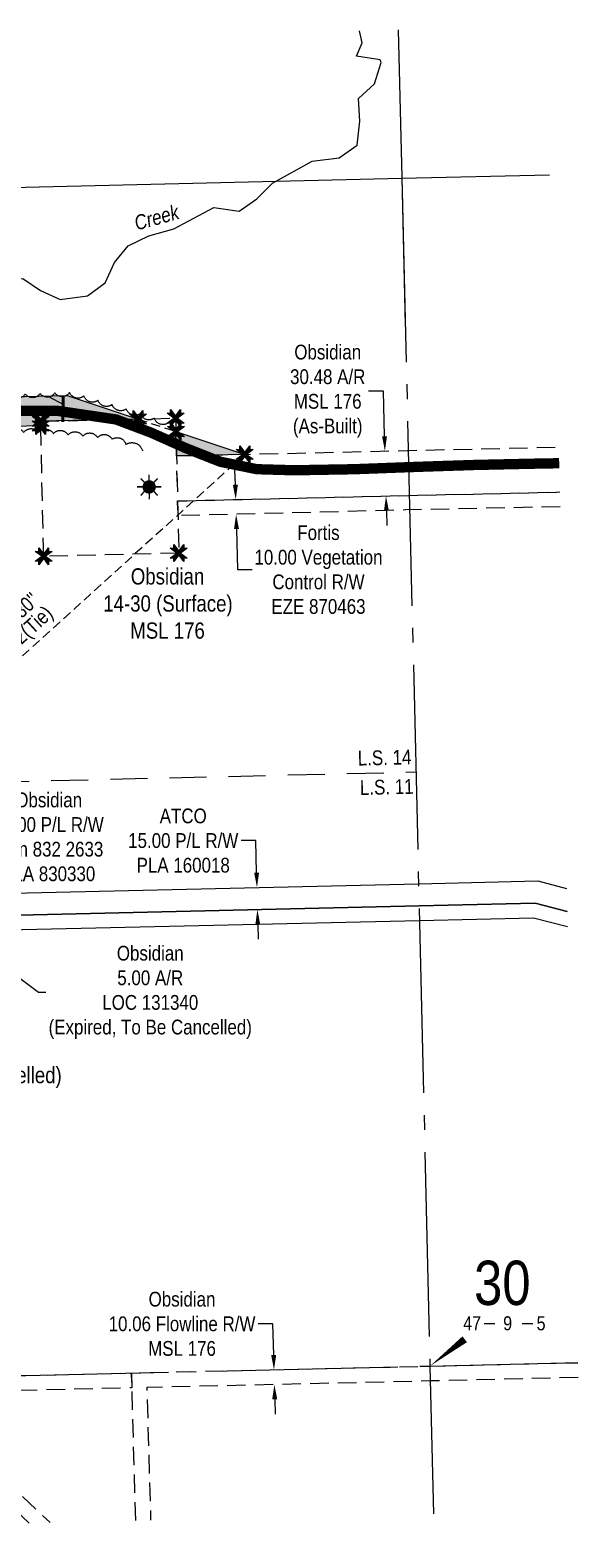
# Model space of a CAD drawing. Extents: x 612509 to 614761, y 5882766 to 5884353.
# Drawn here: x 613202 to 613573, y 5882779 to 5883791 of the extents above; entities that cross this region are included whole.
import ezdxf
from ezdxf.enums import TextEntityAlignment as Align

# ---------------------------------------------------------------- set-up
doc = ezdxf.new("R2010")
doc.units = 0
doc.header["$LTSCALE"] = 5
doc.header["$PDSIZE"] = 0.5
for name, pattern in [('0', [1, 1, 0]), ('foc-ACCESSROAD', [3.75, 2.5, -1.25]), ('foc-FLOWLINE', [3.75, 2.5, -1.25]), ('foc-LSD', [8, 5, -3]), ('foc-QUARTERLINE', [33, 25, -3, 2, -3]), ('foc-TIELINE', [1.875, 1.25, -0.625]), ('foc-TRAV', [1.875, 1.25, -0.625])]:
    doc.linetypes.add(name, pattern=pattern)
doc.layers.get('Defpoints').update_dxf_attribs({"color": 9})
for name, color, linetype in [('10', 1, 'Continuous'), ('9', 3, 'Continuous'), ('AS-ROADS', 254, 'Continuous'), ('AS-SYMBOL', 7, 'Continuous'), ('C-AR', 13, 'foc-ACCESSROAD'), ('C-FLOWLINE', 13, 'foc-FLOWLINE'), ('C-WS', 13, 'foc-ACCESSROAD'), ('C-WS-S', 8, 'Continuous'), ('F-EZE', 190, 'foc-FLOWLINE'), ('F-RW', 190, 'Continuous'), ('L-BD', 7, 'Continuous'), ('L-MON', 1, 'Continuous'), ('L-QSEC', 8, 'foc-QUARTERLINE'), ('L-SEC', 7, 'Continuous'), ('L-SECLBL', 7, 'Continuous'), ('L-SECTION-LSD', 7, 'foc-LSD'), ('L-TIE', 7, 'foc-TIELINE'), ('P-PROPOSED', 10, 'Continuous'), ('P-PROPOSED-H', 21, 'Continuous'), ('P-TRAV', 4, 'foc-TRAV'), ('T-BUSH', 110, '0'), ('T-WATER', 160, 'Continuous')]:
    doc.layers.add(name, color=color, linetype=linetype)
for name, color, linetype, lineweight in [('C-AR-T', 13, 'Continuous', 9), ('C-FLOWLINE-T', 13, 'Continuous', 9), ('C-RW-T', 13, 'Continuous', 9), ('C-WS-T', 13, 'Continuous', 9), ('F-EZE-T', 190, 'Continuous', 9), ('F-RW-T', 190, 'Continuous', 9), ('T-TEXT', 48, 'Continuous', 18)]:
    doc.layers.add(name, color=color, linetype=linetype, lineweight=lineweight)
doc.styles.add('100L', font='ARIALN.TTF', dxfattribs={"height": 11})
doc.styles.add('80CG', font='ARIALN.TTF', dxfattribs={"height": 10})
doc.styles.add('80L', font='ARIALN.TTF', dxfattribs={"height": 10})
doc.styles.add('foc-LtypeFont', font='ARIALN.TTF', dxfattribs={"height": 7.35})
doc.styles.add('SIMPLEX', font='ARIALN.TTF')
doc.linetypes.add('foc-TOPO-flowdirection-NOLINE', pattern='A,0,[">",foc-LtypeFont,S=0.3,R=0,X=0,Y=-0.945],-20,[">",foc-LtypeFont,S=0.3,R=0,X=0,Y=-0.945],0', length=20)
doc.dimstyles.new('Compass 5 000', dxfattribs={"dimscale": 5, "dimtxt": 9, "dimasz": 2, "dimexe": 0.2, "dimexo": 0.0625, "dimgap": 0.5, "dimtad": 0, "dimtih": 1, "dimtoh": 1, "dimzin": 0, "dimdsep": 46, "dimtxsty": '80CG', "dimcen": 0.1, "dimse1": 1, "dimse2": 1, "dimclrd": 256, "dimclrt": 256, "dimaunit": 1, "dimadec": 4, "dimazin": 0, "dimtfac": 0.06, "dimtofl": 0, "dimtmove": 0, "dimatfit": 1, "dimfxl": 0.2, "dimtolj": 1, "dimtzin": 0, "dimlwd": -1, "dimarcsym": 0})

# ---------------------------------------------------------------- blocks, each defined once
blk = doc.blocks.new('L-SECLBL')
at = {"layer": '9', "color": 7}
for p, q in [((-5.1, -27.8), (-12.3, -27.8)), ((20.7, -27.8), (13.5, -27.8))]:
    blk.add_line(p, q, dxfattribs=at)
at = {"layer": '10', "color": 2, "style": 'SIMPLEX'}
blk.add_attdef('SEC', text='', height=30, dxfattribs=at).set_placement((0, 0), align=Align.MIDDLE)
at = {"layer": '10', "color": 5, "style": '80L'}
blk.add_attdef('TWP', text='', height=9.5, dxfattribs=at).set_placement((-14.4, -27.4), align=Align.MIDDLE_RIGHT)
blk.add_attdef('RGE', text='', height=9.5, dxfattribs=at).set_placement((3.6, -27.4), align=Align.MIDDLE_CENTER)
blk.add_attdef('MER', text='', height=9.5, dxfattribs=at).set_placement((23.2, -27.4), align=Align.MIDDLE_LEFT)
blk = doc.blocks.new('*D513')
at = {"layer": 'C-AR-T', "transparency": 16777216}
for p, q in [((613096.3, 5883212.6), (613086.3, 5883212.4)), ((613106.2, 5883212.9), (613111.3, 5883213)), ((613108.8, 5883212.9), (613207.9, 5883138.9)), ((613121.3, 5883213.2), (613131.3, 5883213.5)), ((613207.9, 5883138.9), (613212.9, 5883138.9))]:
    blk.add_line(p, q, dxfattribs=at)
for points in [[(613096.2, 5883214.3), (613096.3, 5883211), (613106.2, 5883212.9)], [(613121.2, 5883214.9), (613121.3, 5883211.6), (613111.3, 5883213)]]:
    blk.add_solid(points, dxfattribs=at)
at = {"layer": 'Defpoints', "color": 0, "transparency": 16777216}
for p in [(613106.2, 5883215.9), (613111.2, 5883216), (613111.3, 5883213)]:
    blk.add_point(p, dxfattribs=at)
at = {"layer": 'C-AR-T', "transparency": 16777216, "insert": (613283.5, 5883138.9), "char_height": 10, "attachment_point": 5, "style": '80CG'}
blk.add_mtext('\\A1;Obsidian\\P5.00 A/R\\PLOC 131340\\P(Expired, To Be Cancelled)', dxfattribs=at)
blk = doc.blocks.new('*D518')
at = {"layer": 'C-FLOWLINE-T', "transparency": 16777216}
for p, q in [((613366.5, 5882914.4), (613356.5, 5882914.4)), ((613367, 5882893.4), (613366.5, 5882914.4)), ((613367.7, 5882863.3), (613367.9, 5882853.3))]:
    blk.add_line(p, q, dxfattribs=at)
for points in [[(613368.7, 5882893.4), (613365.3, 5882893.3), (613367.2, 5882883.4)], [(613369.4, 5882863.4), (613366, 5882863.3), (613367.5, 5882873.3)]]:
    blk.add_solid(points, dxfattribs=at)
at = {"layer": 'Defpoints', "color": 0, "transparency": 16777216}
for p in [(613327.1, 5882882.5), (613367.2, 5882883.4), (613327.3, 5882872.4)]:
    blk.add_point(p, dxfattribs=at)
at = {"layer": 'C-FLOWLINE-T', "transparency": 16777216, "insert": (613305, 5882914.4), "char_height": 10, "attachment_point": 5, "style": '80CG'}
blk.add_mtext('\\A1;Obsidian\\P10.06 Flowline R/W\\PMSL 176', dxfattribs=at)
blk = doc.blocks.new('*D522')
at = {"layer": 'C-RW-T', "transparency": 16777216}
for p, q in [((613095.6, 5883242.2), (613085.6, 5883242)), ((613130.6, 5883243), (613175.7, 5883244.1))]:
    blk.add_line(p, q, dxfattribs=at)
for points in [[(613095.5, 5883243.9), (613095.6, 5883240.6), (613105.6, 5883242.5)], [(613130.5, 5883244.7), (613130.6, 5883241.4), (613120.6, 5883242.8)]]:
    blk.add_solid(points, dxfattribs=at)
at = {"layer": 'Defpoints', "color": 0, "transparency": 16777216}
for p in [(613104.8, 5883276.1), (613119.8, 5883276.5), (613120.6, 5883242.8)]:
    blk.add_point(p, dxfattribs=at)
at = {"layer": 'C-RW-T', "transparency": 16777216, "insert": (613214.8, 5883244.1), "char_height": 10, "attachment_point": 5, "style": '80CG'}
blk.add_mtext('\\A1;Obsidian\\P15.00 P/L R/W\\PPlan 832 2633\\PPLA 830330', dxfattribs=at)
blk = doc.blocks.new('*D526')
at = {"layer": 'Defpoints', "color": 0, "transparency": 16777216}
for p in [(613391.6, 5883473.9), (613341.6, 5883462.6), (613391.8, 5883463.9)]:
    blk.add_point(p, dxfattribs=at)
at = {"layer": 'F-EZE-T', "transparency": 16777216}
for p, q in [((613341.1, 5883482.6), (613340.8, 5883492.6)), ((613341.8, 5883452.6), (613342.5, 5883425.1)), ((613342.5, 5883425.1), (613352.5, 5883425.1))]:
    blk.add_line(p, q, dxfattribs=at)
for points in [[(613342.8, 5883482.6), (613339.4, 5883482.5), (613341.3, 5883472.6)], [(613343.5, 5883452.6), (613340.2, 5883452.6), (613341.6, 5883462.6)]]:
    blk.add_solid(points, dxfattribs=at)
at = {"layer": 'F-EZE-T', "transparency": 16777216, "insert": (613397.3, 5883425.1), "char_height": 10, "attachment_point": 5, "style": '80CG'}
blk.add_mtext('\\A1;Fortis\\P10.00 Vegetation\\PControl R/W\\PEZE 870463', dxfattribs=at)
blk = doc.blocks.new('*D529')
at = {"layer": 'Defpoints', "color": 0, "transparency": 16777216}
for p in [(613355.7, 5883209.9), (613363, 5883210.1), (613363.4, 5883195.1)]:
    blk.add_point(p, dxfattribs=at)
at = {"layer": 'F-RW-T', "transparency": 16777216}
for p, q in [((613354.9, 5883241.6), (613344.9, 5883241.6)), ((613355.4, 5883219.9), (613354.9, 5883241.6)), ((613356.2, 5883184.9), (613356.5, 5883174.9))]:
    blk.add_line(p, q, dxfattribs=at)
for points in [[(613357.1, 5883219.9), (613353.8, 5883219.9), (613355.7, 5883209.9)], [(613357.9, 5883184.9), (613354.6, 5883184.9), (613356, 5883194.9)]]:
    blk.add_solid(points, dxfattribs=at)
at = {"layer": 'F-RW-T', "transparency": 16777216, "insert": (613305.8, 5883241.6), "char_height": 10, "attachment_point": 5, "style": '80CG'}
blk.add_mtext('\\A1;ATCO\\P15.00 P/L R/W\\PPLA 160018', dxfattribs=at)
blk = doc.blocks.new('GAS')
h = blk.add_hatch(color=255)
h.dxf.hatch_style = 1
edge = h.paths.add_edge_path()
edge.add_arc((0, 0), 0.9, 0, 360)
for p, q in [((-0.81, 0), (-1.62, 0)), ((-0.57, 0.57), (-1.14, 1.14)), ((0, 0.81), (0, 1.62)), ((0.57, 0.57), (1.14, 1.14)), ((1.62, 0), (0.81, 0)), ((-0.57, -0.57), (-1.14, -1.14)), ((0, -0.81), (0, -1.62)), ((1.14, -1.14), (0.57, -0.57))]:
    blk.add_line(p, q)
blk.add_circle((0, 0), 0.8)
blk = doc.blocks.new('TEMP')
h = blk.add_hatch(color=255)
h.dxf.hatch_style = 1
h.paths.add_polyline_path([(0, 0.25), (-0.67, 1.15), (-0.67, 0.67), (-1.15, 0.67), (-0.25, 0), (-1.15, -0.67), (-0.67, -0.67), (-0.67, -1.15), (0, -0.25), (0.67, -1.15), (0.67, -0.67), (1.15, -0.67), (0.25, 0), (1.15, 0.67), (0.67, 0.67), (0.67, 1.15)])
h.paths.add_polyline_path([(0.57, 0.85), (0.57, 0.57), (0.85, 0.57), (0.08, 0), (0.85, -0.57), (0.57, -0.57), (0.57, -0.85), (0, -0.08), (-0.57, -0.85), (-0.57, -0.57), (-0.85, -0.57), (-0.08, 0), (-0.85, 0.57), (-0.57, 0.57), (-0.57, 0.85), (0, 0.08)], flags=16)
h = blk.add_hatch(color=1)
h.dxf.hatch_style = 1
h.paths.add_polyline_path([(0, 0.08), (-0.57, 0.85), (-0.57, 0.57), (-0.85, 0.57), (-0.08, 0), (-0.85, -0.57), (-0.57, -0.57), (-0.57, -0.85), (0, -0.08), (0.57, -0.85), (0.57, -0.57), (0.85, -0.57), (0.08, 0), (0.85, 0.57), (0.57, 0.57), (0.57, 0.85)])
at = {"color": 1}
for p, q in [((-0.08, 0), (0.08, 0)), ((0, 0.08), (0, -0.08))]:
    blk.add_line(p, q, dxfattribs=at)
at = {"color": 255, "flags": 128}
blk.add_lwpolyline([(-0.25, 0), (-1.15, 0.67), (-0.67, 0.67), (-0.67, 1.15), (0, 0.25), (0.67, 1.15), (0.67, 0.67), (1.15, 0.67), (0.25, 0), (1.15, -0.67), (0.67, -0.67), (0.67, -1.15), (0, -0.25), (-0.67, -1.15), (-0.67, -0.67), (-1.15, -0.67)], close=True, dxfattribs=at)
at = {"color": 1, "flags": 128}
blk.add_lwpolyline([(-0.08, 0), (-0.85, 0.57), (-0.57, 0.57), (-0.57, 0.85), (0, 0.08), (0.57, 0.85), (0.57, 0.57), (0.85, 0.57), (0.08, 0), (0.85, -0.57), (0.57, -0.57), (0.57, -0.85), (0, -0.08), (-0.57, -0.85), (-0.57, -0.57), (-0.85, -0.57)], close=True, dxfattribs=at)

msp = doc.modelspace()

# ---------------------------------------------------------------- hatches: boundary and pattern name
at = {"layer": 'P-PROPOSED-H'}
h = msp.add_hatch(color=256, dxfattribs=at)
h.dxf.hatch_style = 1
h.paths.add_polyline_path([(612650.637, 5883529.354), (613227.334, 5883542.91), (613275.231, 5883527.06), (613209.3, 5883525.51), (613209.374, 5883522.373), (612651.111, 5883509.251)])
h = msp.add_hatch(color=256, dxfattribs=at)
h.dxf.hatch_style = 1
h.paths.add_polyline_path([(613300.894, 5883518.568), (613347.463, 5883503.157), (613301.281, 5883502.072)])

# ---------------------------------------------------------------- linework, layer by layer
at = {"layer": 'AS-ROADS', "const_width": 7}
msp.add_lwpolyline([(613168.748, 5883532.356), (613208.795, 5883532.691), (613220.705, 5883532.625), (613260.408, 5883526.77), (613284.07, 5883517.858), (613307.317, 5883507.445), (613330.833, 5883498.166), (613355.572, 5883493.106), (613380.942, 5883492.375), (613421.363, 5883493.089), (613461.91, 5883494.605), (613501.945, 5883495.94), (613542.07, 5883496.822), (613560.154, 5883497.145)], dxfattribs=at)
at = {"layer": 'C-AR'}
for p, q in [((613301.281, 5883502.072), (613559.923, 5883508.151)), ((613301.998, 5883471.6), (613560.639, 5883477.68))]:
    msp.add_line(p, q, dxfattribs=at)
at = {"layer": 'C-AR-T'}
for p, q in [((613441.228, 5883545.9), (613431.228, 5883545.9)), ((613441.997, 5883515.401), (613441.228, 5883545.9)), ((613443.252, 5883464.918), (613443.504, 5883454.921))]:
    msp.add_line(p, q, dxfattribs=at)
for points in [[(613443.663, 5883515.443), (613440.331, 5883515.359), (613442.249, 5883505.404)], [(613444.918, 5883464.96), (613441.586, 5883464.876), (613443, 5883474.915)]]:
    msp.add_solid(points, dxfattribs=at)
at = {"layer": 'C-FLOWLINE'}
msp.add_line((613301.832, 5883481.936), (613301.579, 5883491.989), dxfattribs=at)
at = {"layer": 'C-RW-T'}
msp.add_lwpolyline([(613565.709, 5883183.189), (613542.704, 5883189.186), (613465.581, 5883187.394), (613127.05, 5883179.525), (613122.035, 5883179.409), (613110.045, 5883179.129), (613107.044, 5883179.06), (612913.765, 5883174.558), (612659.113, 5883168.639), (612658.877, 5883178.691), (613091.566, 5883188.752), (613106.782, 5883189.115), (613121.801, 5883189.456), (613126.816, 5883189.573), (613465.343, 5883197.445), (613543.879, 5883199.272), (613565.461, 5883193.645)], dxfattribs=at)
at = {"layer": 'C-WS', "flags": 128}
for points in [[(613214.283, 5883542.632), (613243.827, 5883526.322)], [(613173.004, 5882778.843), (613069.901, 5882876.456), (613069.138, 5882877.186), (613012.862, 5882930.755), (612998.368, 5882944.553), (612909.832, 5883028.832), (612818.367, 5883026.686), (612816.22, 5883118.151), (612900.373, 5883120.126), (612907.686, 5883120.298), (612908.499, 5883085.605), (612908.831, 5883071.476), (612912.015, 5883068.444), (613112.64, 5882877.45), (613126.807, 5882877.779), (613270.836, 5882881.132), (613271.124, 5882871.083), (613123.053, 5882867.641), (613108.85, 5882867.31), (613201.585, 5882779.507)], [(613273.699, 5882781.184), (613271.124, 5882871.083), (613270.836, 5882881.132), (613472.72, 5882885.838), (613572.693, 5882888.155)], [(613572.931, 5882878.1), (613472.959, 5882875.775), (613281.187, 5882871.317), (613283.762, 5882781.418)]]:
    msp.add_lwpolyline(points, dxfattribs=at)
at = {"layer": 'C-WS'}
msp.add_lwpolyline([(613211.448, 5883434.131), (613209.3, 5883525.51), (613300.68, 5883527.658), (613302.828, 5883436.278)], close=True, dxfattribs=at)
at = {"layer": 'F-EZE', "flags": 128}
for points in [[(613560.774, 5883467.679), (613456.298, 5883465.482), (613302.25, 5883461.598), (613301.998, 5883471.6), (613458.765, 5883475.285), (613560.639, 5883477.68)], [(613201.585, 5882779.507), (613108.85, 5882867.31), (613123.053, 5882867.641), (613215.789, 5882779.838)]]:
    msp.add_lwpolyline(points, dxfattribs=at)
at = {"layer": 'F-RW'}
msp.add_lwpolyline([(613565.461, 5883193.645), (613543.879, 5883199.272), (613465.343, 5883197.445), (613126.816, 5883189.573), (613121.801, 5883189.456), (613106.782, 5883189.115), (613091.566, 5883188.752), (612713.145, 5883179.952), (612689.052, 5883203.014), (612658.324, 5883202.207), (612657.972, 5883217.197), (612694.902, 5883218.166), (612718.839, 5883195.097), (613092.841, 5883203.794), (613106.45, 5883204.111), (613107.995, 5883204.147), (613111.462, 5883204.228), (613121.453, 5883204.46), (613464.988, 5883212.45), (613545.631, 5883214.325), (613565.092, 5883209.251)], dxfattribs=at)
at = {"layer": 'L-QSEC'}
for p, q in [((613451.3, 5883790.55), (613453.668, 5883690.578)), ((613451.3, 5883790.55), (613453.668, 5883690.578)), ((613453.668, 5883690.578), (613456.035, 5883590.606)), ((613453.668, 5883690.578), (613472.72, 5882885.838)), ((612666.201, 5882867.087), (613472.72, 5882885.838)), ((613472.72, 5882885.838), (613572.693, 5882888.162)), ((613472.72, 5882885.838), (613475.087, 5882785.866))]:
    msp.add_line(p, q, dxfattribs=at)
at = {"layer": 'L-SEC'}
for p, q in [((612647.258, 5883670.951), (613453.679, 5883690.123)), ((613453.679, 5883690.123), (613553.651, 5883692.478))]:
    msp.add_line(p, q, dxfattribs=at)
at = {"layer": 'L-SECLBL', "flags": 128}
msp.add_lwpolyline([(613472.72, 5882885.838, 0, 4.998, 0), (613496.225, 5882904.001, 0, 0, 0)], format="xyseb", dxfattribs=at)
at = {"layer": 'L-SECTION-LSD'}
msp.add_line((612656.734, 5883269.023), (613463.196, 5883288.115), dxfattribs=at)
at = {"layer": 'L-TIE'}
msp.add_line((613347.463, 5883503.157), (612646.096, 5882866.62), dxfattribs=at)
at = {"layer": 'P-PROPOSED'}
for points in [[(612650.637, 5883529.354), (613227.334, 5883542.91), (613275.231, 5883527.06), (613209.3, 5883525.51), (613209.374, 5883522.373), (612651.111, 5883509.251)], [(613300.894, 5883518.568), (613347.463, 5883503.157), (613301.281, 5883502.072)]]:
    msp.add_lwpolyline(points, close=True, dxfattribs=at)
at = {"layer": 'P-TRAV'}
msp.add_line((613275.231, 5883527.06), (613300.894, 5883518.568), dxfattribs=at)
at = {"layer": 'T-BUSH', "flags": 128}
for points in [[(613295.743, 5883524.529, -0.52056705), (613286.252, 5883527.678, -0.52056705), (613276.761, 5883530.827, -0.52056705), (613267.269, 5883533.975, -0.52056705), (613257.701, 5883536.884, -0.52056705), (613248.134, 5883539.793, -0.52056705), (613238.566, 5883542.701, -0.52056705), (613228.928, 5883545.066, -0.52056705), (613218.934, 5883544.714, -0.52056705), (613208.94, 5883544.363, -0.52056705), (613198.946, 5883544.011, -0.52056705), (613188.952, 5883543.659, -0.52056705), (613178.958, 5883543.307, -0.52056705), (613168.965, 5883542.956, -0.52056705), (613158.969, 5883542.659, -0.52056705), (613148.973, 5883542.386, -0.52056705), (613138.977, 5883542.113, -0.52056705), (613128.98, 5883541.84, -0.52056705), (613118.984, 5883541.567, -0.52056705), (613108.988, 5883541.293, -0.52056705), (613098.992, 5883541.02, -0.52056705), (613088.995, 5883540.747, -0.52056705), (613078.999, 5883540.474, -0.52056705), (613069.003, 5883540.201, -0.52056705), (613059.006, 5883539.927, -0.52056705), (613049.01, 5883539.654, -0.52056705), (613039.014, 5883539.381, -0.52056705), (613029.018, 5883539.108, -0.52056705), (613019.021, 5883538.834, -0.52056705), (613009.025, 5883538.561, -0.52056705), (612999.029, 5883538.288, -0.52056705), (612989.033, 5883538.015, -0.52056705), (612979.036, 5883537.742, -0.52056705), (612969.04, 5883537.468, -0.52056705), (612959.044, 5883537.195, -0.52056705), (612949.048, 5883536.922, -0.52056705), (612939.051, 5883536.649, -0.52056705), (612929.055, 5883536.376, -0.52056705), (612919.059, 5883536.102, -0.52056705), (612909.062, 5883535.829, -0.52056705), (612899.066, 5883535.556, -0.52056705), (612889.07, 5883535.283, -0.52056705), (612879.074, 5883535.01, -0.52056705), (612869.077, 5883534.736, -0.52056705), (612859.081, 5883534.463, -0.52056705), (612849.085, 5883534.19, -0.52056705), (612839.089, 5883533.917, -0.52056705), (612829.092, 5883533.643, -0.52056705), (612819.096, 5883533.37, -0.52056705), (612809.1, 5883533.097, -0.52056705), (612799.104, 5883532.824, -0.52056705), (612789.107, 5883532.551, -0.52056705), (612779.111, 5883532.277, -0.52056705), (612769.115, 5883532.004, -0.52056705), (612759.118, 5883531.731, -0.52056705), (612749.624, 5883528.685, -0.52056705), (612739.742, 5883527.874, -0.52056705), (612729.743, 5883527.735, -0.52056705), (612719.744, 5883527.596, -0.52056705), (612709.745, 5883527.456, -0.52056705), (612699.746, 5883527.317, -0.52056705), (612689.747, 5883527.178, -0.52056705), (612679.748, 5883527.038, -0.52056705), (612669.749, 5883526.899, -0.52056705), (612659.75, 5883526.759, -0.52056705), (612653.54, 5883530.523, -0.52056705), (612653.382, 5883540.522, -0.52056705), (612653.224, 5883550.521, -0.52056705), (612653.067, 5883560.52, -0.52056705), (612652.909, 5883570.518, -0.52056705), (612652.751, 5883580.517, -0.52056705), (612653.406, 5883589.346, -0.52056705)], [(613124.282, 5883502.122, -0.52056705), (613123.544, 5883512.094, -0.52056705), (613127.975, 5883517.308, -0.52056705), (613137.975, 5883517.398, -0.52056705), (613147.974, 5883517.487, -0.52056705), (613157.974, 5883517.576, -0.52056705), (613167.974, 5883517.666, -0.52056705), (613177.973, 5883517.755, -0.52056705), (613187.973, 5883517.845, -0.52056705), (613197.972, 5883517.934, -0.52056705), (613207.972, 5883518.023, -0.52056705), (613217.935, 5883517.164, -0.52056705), (613227.898, 5883516.305, -0.52056705), (613237.861, 5883515.446, -0.52056705), (613247.824, 5883514.587, -0.52056705), (613257.715, 5883513.413, -0.52056705), (613267.048, 5883509.823, -0.52056705), (613278.313, 5883505.491, -0.52056705)]]:
    msp.add_lwpolyline(points, format="xyb", dxfattribs=at)
at = {"layer": 'T-TEXT', "const_width": 2, "flags": 128}
msp.add_lwpolyline([(613224.327, 5883525.051), (613224.667, 5883542.24)], dxfattribs=at)
at = {"layer": 'T-WATER', "linetype": 'foc-TOPO-flowdirection-NOLINE', "flags": 128}
msp.add_lwpolyline([(612557.591, 5883232.22), (612560.454, 5883241.93), (612556.327, 5883258.306), (612550.295, 5883272.6), (612551.901, 5883290.402), (612564.851, 5883317.301), (612576.114, 5883386.208), (612582.909, 5883399.874), (612596.211, 5883407.128), (612612.576, 5883431.388), (612635.637, 5883448.941), (612652.538, 5883473.162), (612676.46, 5883489.79), (612709.187, 5883514.892), (612711.671, 5883525.413), (612715.465, 5883533.62), (612747.326, 5883563.471), (612759.395, 5883572.174), (612789.054, 5883586.176), (612824.32, 5883611.842), (612866.342, 5883632.707), (612883.046, 5883635.831), (612908.361, 5883620.096), (612922.99, 5883614.995), (612942.754, 5883615.473), (612956.119, 5883622.665), (612977.126, 5883643.075), (612991.352, 5883649.403), (613010.48, 5883649.207), (613033.518, 5883631.973), (613050.17, 5883628.899), (613064.203, 5883635.695), (613079.533, 5883638.898), (613089.386, 5883615.455), (613108.886, 5883611.845), (613132.359, 5883629.47), (613145.929, 5883631.845), (613156.235, 5883621.969), (613197.208, 5883622.31), (613209.193, 5883614.037), (613222.657, 5883608.066), (613241.052, 5883610.47), (613253.116, 5883619.293), (613259.253, 5883633.12), (613268.502, 5883644.417), (613282.477, 5883651.153), (613299.431, 5883655.835), (613326.517, 5883670.234), (613343.744, 5883667.895), (613355.589, 5883676.116), (613366.17, 5883686.74), (613393.003, 5883701.667), (613411.4, 5883703.952), (613423.41, 5883712.593), (613425.308, 5883728.677), (613424.427, 5883744.018), (613435.207, 5883753.934), (613439.771, 5883768.545), (613439.003, 5883770.313), (613423.083, 5883772.749), (613426.862, 5883781.798), (613425.148, 5883789.934)], dxfattribs=at)
at = {"layer": 'T-WATER', "flags": 128}
for points in [[(613197.208, 5883622.31), (613209.193, 5883614.037), (613222.657, 5883608.066), (613241.052, 5883610.47), (613253.116, 5883619.293), (613259.253, 5883633.12), (613268.502, 5883644.417), (613282.477, 5883651.153), (613299.431, 5883655.835), (613326.517, 5883670.234), (613343.744, 5883667.895), (613355.589, 5883676.116), (613366.17, 5883686.74), (613393.003, 5883701.667), (613411.4, 5883703.952), (613423.41, 5883712.593), (613425.308, 5883728.677), (613424.427, 5883744.018), (613435.207, 5883753.934), (613439.771, 5883768.545), (613439.003, 5883770.313), (613423.083, 5883772.749), (613426.862, 5883781.798), (613425.148, 5883789.934)], [(613354.009, 5883675.019), (613355.589, 5883676.116), (613366.17, 5883686.74), (613393.003, 5883701.667), (613411.4, 5883703.952), (613423.41, 5883712.593), (613425.308, 5883728.677), (613424.427, 5883744.018), (613435.207, 5883753.934), (613439.771, 5883768.545), (613439.003, 5883770.313), (613423.083, 5883772.749), (613426.862, 5883781.798), (613425.148, 5883789.934)]]:
    msp.add_lwpolyline(points, dxfattribs=at)

# ---------------------------------------------------------------- block references
at = {"layer": 'AS-SYMBOL', "xscale": 5, "yscale": 5, "zscale": 5}
msp.add_blockref('GAS', (613282.748, 5883480.982), dxfattribs=at)
at = {"layer": 'C-WS-S', "xscale": 4.998055000000001, "yscale": 4.998055000000001, "zscale": 4.998055000000001}
msp.add_blockref('GAS', (613282.748, 5883481.207), dxfattribs=at)
at = {"layer": 'L-MON', "xscale": 4.99808, "yscale": 4.99808, "zscale": 4.99808}
for p in [(613300.633, 5883527.663), (613209.3, 5883525.51), (613209.374, 5883522.373), (613275.231, 5883527.06), (613300.894, 5883518.568), (613347.463, 5883503.157), (613211.408, 5883434.129), (613302.828, 5883436.278)]:
    msp.add_blockref('TEMP', p, dxfattribs=at)
at = {"layer": 'L-SECLBL', "color": 3, "xscale": 0.999611, "yscale": 0.999611, "zscale": 0.999611}
msp.add_blockref('L-SECLBL', (613521.682, 5882942.218), dxfattribs=at).add_auto_attribs({'SEC': '30', 'TWP': '47', 'RGE': '9', 'MER': '5'})

# ---------------------------------------------------------------- texts
at = {"layer": 'C-AR-T', "insert": (613403.561, 5883545.9), "char_height": 10, "attachment_point": 5, "style": '80CG'}
msp.add_mtext('\\A1;Obsidian\\P30.48 A/R\\PMSL 176\\P(As-Built)', dxfattribs=at)
at = {"layer": 'C-WS-T', "char_height": 10.99572, "attachment_point": 1, "style": '100L'}
for s, width, gutter_width, heights, insert in [('\\pi19.348;Obsidian\\P\\pi0.74692;14-30 (Surface)\\P\\pi19.007;MSL 176', 86.89445, 55, [60.258], (613250.993, 5883426.019)), ('\\pi51.186;Obsidian\\P\\pi48.744;Riser Site\\P\\pi44.713;PIL 130411\\P\\pi0.43375;(Expired, To Be Cancelled)', 150.56982, 0, [0], (613071.987, 5883143.363))]:
    msp.add_mtext_dynamic_manual_height_columns(s, width=width, gutter_width=gutter_width, heights=heights, dxfattribs=dict(at, insert=insert))
at = {"layer": 'L-BD', "style": '80L'}
for s, p in [("227°46'30''", (613184.765, 5883387.757)), ('947.52(Tie)', (613194.339, 5883377.21))]:
    msp.add_text(s, height=9.99616, rotation=42.2322, dxfattribs=at).set_placement(p, align=Align.MIDDLE)
at = {"layer": 'L-SECTION-LSD', "style": '100L'}
for s, p in [('L.S. 14', (613424, 5883292.408)), ('L.S. 11', (613425.462, 5883272.497))]:
    msp.add_text(s, height=10, rotation=1.356207, dxfattribs=at).set_placement(p)
at = {"layer": 'T-WATER', "insert": (613271.179, 5883664.159), "char_height": 9.99616, "attachment_point": 1, "rotation": 15.436962, "style": '100L'}
msp.add_mtext_dynamic_manual_height_columns('\\pi0.5742;{\\fArial Narrow|b0|i1|c0|p34;Creek}', width=31.25962, gutter_width=55, heights=[0], dxfattribs=at)

# ---------------------------------------------------------------- dimensions: what is measured, and where the dimension line sits
at = {"layer": 'C-AR-T'}
dim = msp.add_linear_dim(base=(613111.258, 5883212.999), p1=(613106.18, 5883215.863), p2=(613111.189, 5883215.98), angle=1.333406, text='Obsidian\\P5.00 A/R\\PLOC 131340\\P(Expired, To Be Cancelled)', dimstyle='Compass 5 000', override={"dimtmove": 1}, dxfattribs=at)
dim.commit()
dim.dimension.update_dxf_attribs({"geometry": '*D513', "text_midpoint": (613215.415, 5883138.931), "dimtype": 161})
at = {"layer": 'C-FLOWLINE-T'}
dim = msp.add_linear_dim(base=(613367.239, 5882883.386), p1=(613327.314, 5882872.389), p2=(613327.08, 5882882.452), angle=91.331851, text='Obsidian\\P10.06 Flowline R/W\\PMSL 176', dimstyle='Compass 5 000', dxfattribs=at)
dim.commit()
dim.dimension.update_dxf_attribs({"geometry": '*D518', "text_midpoint": (613305.025, 5882914.366), "dimtype": 161})
at = {"layer": 'C-RW-T'}
dim = msp.add_linear_dim(base=(613120.56, 5883242.808), p1=(613104.785, 5883276.133), p2=(613119.776, 5883276.482), angle=1.333468, text='Obsidian\\P15.00 P/L R/W\\PPlan 832 2633\\PPLA 830330', dimstyle='Compass 5 000', dxfattribs=at)
dim.commit()
dim.dimension.update_dxf_attribs({"geometry": '*D522', "text_midpoint": (613214.805, 5883244.092), "dimtype": 161})
at = {"layer": 'F-EZE-T'}
dim = msp.add_linear_dim(base=(613341.593, 5883462.59), p1=(613391.577, 5883473.859), p2=(613391.829, 5883463.857), angle=271.444542, text='Fortis\\P10.00 Vegetation\\PControl R/W\\PEZE 870463', dimstyle='Compass 5 000', dxfattribs=at)
dim.commit()
dim.dimension.update_dxf_attribs({"geometry": '*D526', "text_midpoint": (613397.341, 5883425.101), "dimtype": 161})
at = {"layer": 'F-RW-T'}
dim = msp.add_linear_dim(base=(613355.664, 5883209.907), p1=(613363.365, 5883195.074), p2=(613363.016, 5883210.078), angle=91.332239, text='ATCO\\P15.00 P/L R/W\\PPLA 160018', dimstyle='Compass 5 000', dxfattribs=at)
dim.commit()
dim.dimension.update_dxf_attribs({"geometry": '*D529', "text_midpoint": (613305.842, 5883241.563), "dimtype": 161})

doc.saveas('drawing.dxf')
